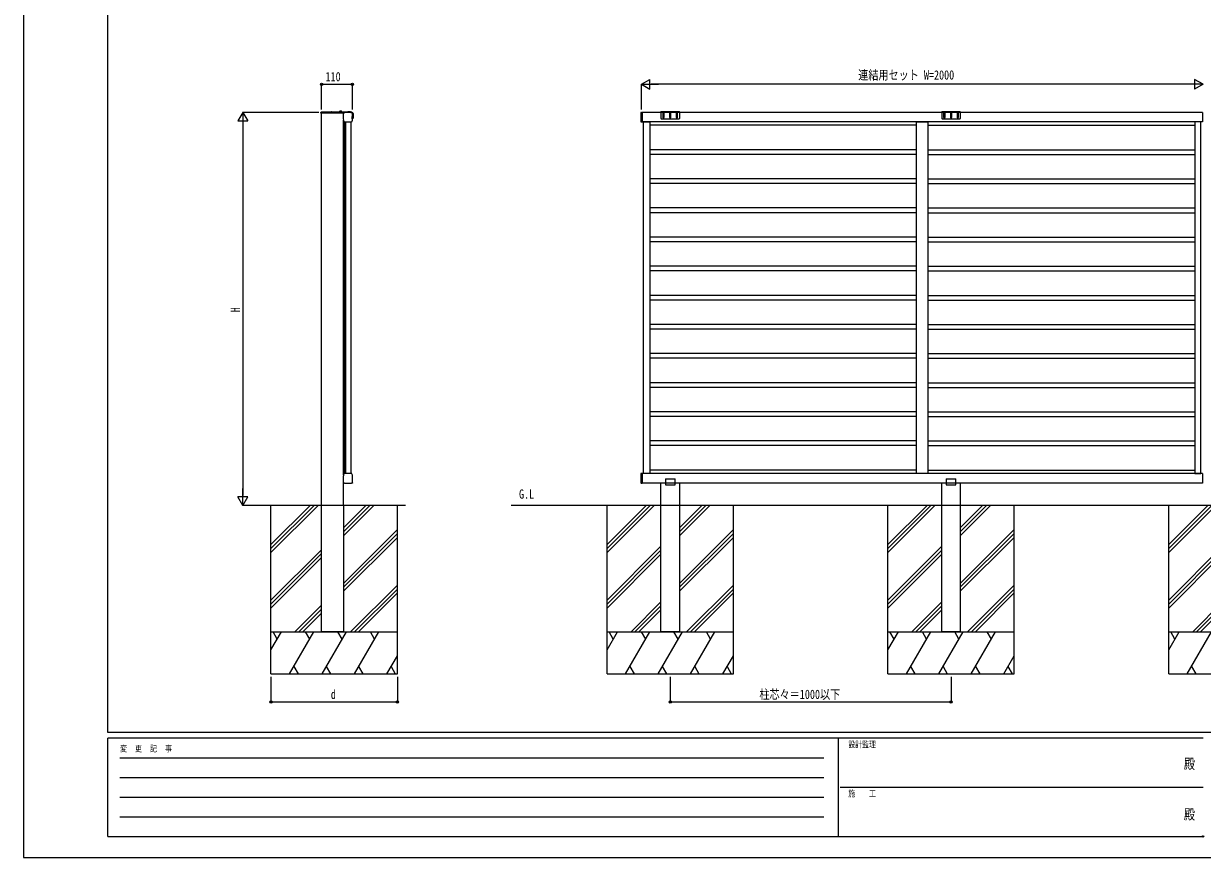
# Model space of a CAD drawing. Units: millimetres, scale not verified. Extents: x -4205 to 4205, y -2970 to 2970.
# Drawn here: x -4205 to -7, y -2970 to 0 of the extents above; entities that cross this region are included whole.
import ezdxf
from ezdxf.enums import TextEntityAlignment as Align

# ---------------------------------------------------------------- set-up
doc = ezdxf.new("R2010")
doc.units = ezdxf.units.MM
doc.header["$LTSCALE"] = 10
doc.header["$PDMODE"] = 32
doc.header["$PDSIZE"] = 5
for name, color, linetype in [('0-1_USER1', 3, 'Continuous'), ('0-2_YKK_A1', 4, 'Continuous'), ('0-3_YKK_D', 6, 'Continuous'), ('0-4_YKK_ZWAK', 7, 'Continuous')]:
    doc.layers.add(name, color=color, linetype=linetype)
doc.styles.add('ＭＳ ゴシック', font='')
doc.styles.get('ＭＳ ゴシック').set_extended_font_data('MS Gothic')

msp = doc.modelspace()

# ---------------------------------------------------------------- linework, layer by layer
at = {"layer": '0-2_YKK_A1'}
for p, q in [((-3146, -319.38), (-3146, -316.38)), ((-3070.5, -319.38), (-3146, -319.38)), ((-3144.5, -314.88), (-3050, -314.88)), ((-3144, -1716.38), (-3144, -319.38)), ((-3107, -313.88), (-3049.7, -313.88)), ((-3080.75, -314.28), (-3080.75, -314.38)), ((-3071.75, -314.88), (-3080.25, -314.88)), ((-3078.35, -312.36), (-3077.15, -314.78)), ((-3076, -309.13), (-3076, -320.63)), ((-3073.65, -312.36), (-3074.86, -314.78)), ((-3071.25, -314.28), (-3071.25, -314.38)), ((-3070.5, -319.38), (-3066, -314.88)), ((-3050, -316.38), (-3067.5, -316.38)), ((-3066.5, -320.55), (-3066.5, -338.88)), ((-3066, -319.44), (-3066, -316.38)), ((-3034.5, -338.87), (-3034, -319.91)), ((-3033.5, -338.88), (-3033.5, -320.55)), ((-3032.52, -320.59), (-3033, -338.91)), ((-3031.51, -320.32), (-3031.91, -335.44)), ((-2006.98, -317.32), (-2006.98, -320.53)), ((-2006.98, -320.53), (-2006.98, -320.8)), ((-2006.98, -320.8), (-2006.98, -339.13)), ((-2006.04, -316.33), (-2002.78, -316.13)), ((-2002.78, -339.13), (-2002.78, -316.13)), ((-7.48, -316.38), (-2002.48, -316.38)), ((-2002.48, -316.38), (-2002.48, -350.38)), ((-1869.48, -314.88), (-1935.48, -314.88)), ((-1935.48, -314.88), (-1935.48, -337.88)), ((-1867.54, -316.38), (-1935.48, -316.38)), ((-1928.98, -314.88), (-1928.98, -333.91)), ((-1927.98, -313.88), (-1924.98, -313.88)), ((-1923.98, -333.91), (-1923.98, -314.88)), ((-1904.98, -314.88), (-1904.98, -333.91)), ((-1903.98, -313.88), (-1900.98, -313.88)), ((-1899.98, -333.91), (-1899.98, -314.88)), ((-1880.98, -314.88), (-1880.98, -333.91)), ((-1876.98, -313.88), (-1879.98, -313.88)), ((-1875.98, -333.91), (-1875.98, -314.88)), ((-1869.48, -314.88), (-1869.48, -337.88)), ((-869.48, -314.88), (-935.48, -314.88)), ((-935.48, -314.88), (-935.48, -337.88)), ((-867.54, -316.38), (-935.48, -316.38)), ((-928.98, -314.88), (-928.98, -333.91)), ((-927.98, -313.88), (-924.98, -313.88)), ((-923.98, -333.91), (-923.98, -314.88)), ((-904.98, -314.88), (-904.98, -333.91)), ((-903.98, -313.88), (-900.98, -313.88)), ((-899.98, -333.91), (-899.98, -314.88)), ((-880.98, -314.88), (-880.98, -333.91)), ((-876.98, -313.88), (-879.98, -313.88)), ((-875.98, -333.91), (-875.98, -314.88)), ((-869.48, -314.88), (-869.48, -337.88)), ((-7.48, -316.38), (-7.48, -350.38)), ((-3062.82, -350.38), (-3060.6, -350.38)), ((-3061.2, -1602.38), (-3061.2, -350.38)), ((-3060.6, -350.3), (-3060.6, -350.38)), ((-3060.6, -350.3), (-3056, -350.3)), ((-3057.2, -1602.38), (-3057.2, -350.3)), ((-3056, -350.38), (-3056, -350.3)), ((-3056, -350.38), (-3044, -350.38)), ((-3044, -350.3), (-3039.4, -350.3)), ((-3044, -350.3), (-3044, -350.38)), ((-3039.4, -350.38), (-3039.4, -350.3)), ((-3039.4, -350.38), (-3037.18, -350.38)), ((-3038.4, -1602.38), (-3038.4, -350.38)), ((-3034.5, -338.87), (-3033, -338.91)), ((-2006.98, -339.13), (-2006.98, -349.25)), ((-2006.98, -349.25), (-2006.98, -349.43)), ((-2006.04, -350.43), (-2002.78, -350.63)), ((-2002.78, -349.75), (-2002.78, -339.13)), ((-2002.78, -349.75), (-2002.78, -350.63)), ((-2002.78, -350.63), (-2002.48, -350.63)), ((-7.48, -350.38), (-2002.48, -350.38)), ((-1024.98, -362.38), (-1975.48, -362.38)), ((-1934.48, -338.88), (-1870.48, -338.88)), ((-984.98, -362.38), (-34.48, -362.38)), ((-934.48, -338.88), (-870.48, -338.88)), ((-1024.98, -449.38), (-1975.48, -449.38)), ((-984.98, -449.38), (-34.48, -449.38)), ((-1024.98, -466.11), (-1975.48, -466.11)), ((-984.98, -466.11), (-34.48, -466.11)), ((-1024.98, -553.11), (-1975.48, -553.11)), ((-1024.98, -569.84), (-1975.48, -569.84)), ((-984.98, -553.11), (-34.48, -553.11)), ((-984.98, -569.84), (-34.48, -569.84)), ((-1024.98, -656.84), (-1975.48, -656.84)), ((-984.98, -656.84), (-34.48, -656.84)), ((-1024.98, -673.57), (-1975.48, -673.57)), ((-984.98, -673.57), (-34.48, -673.57)), ((-1024.98, -760.57), (-1975.48, -760.57)), ((-1024.98, -777.3), (-1975.48, -777.3)), ((-984.98, -760.57), (-34.48, -760.57)), ((-984.98, -777.3), (-34.48, -777.3)), ((-1024.98, -864.3), (-1975.48, -864.3)), ((-1024.98, -881.03), (-1975.48, -881.03)), ((-984.98, -864.3), (-34.48, -864.3)), ((-984.98, -881.03), (-34.48, -881.03)), ((-1024.98, -968.03), (-1975.48, -968.03)), ((-1024.98, -984.76), (-1975.48, -984.76)), ((-984.98, -968.03), (-34.48, -968.03)), ((-984.98, -984.76), (-34.48, -984.76)), ((-1024.98, -1071.76), (-1975.48, -1071.76)), ((-1024.98, -1088.49), (-1975.48, -1088.49)), ((-984.98, -1071.76), (-34.48, -1071.76)), ((-984.98, -1088.49), (-34.48, -1088.49)), ((-1024.98, -1175.49), (-1975.48, -1175.49)), ((-1024.98, -1192.22), (-1975.48, -1192.22)), ((-984.98, -1175.49), (-34.48, -1175.49)), ((-984.98, -1192.22), (-34.48, -1192.22)), ((-1024.98, -1279.22), (-1975.48, -1279.22)), ((-1024.98, -1295.95), (-1975.48, -1295.95)), ((-984.98, -1279.22), (-34.48, -1279.22)), ((-984.98, -1295.95), (-34.48, -1295.95)), ((-1024.98, -1382.95), (-1975.48, -1382.95)), ((-984.98, -1382.95), (-34.48, -1382.95)), ((-1024.98, -1399.68), (-1975.48, -1399.68)), ((-984.98, -1399.68), (-34.48, -1399.68)), ((-1024.98, -1486.68), (-1975.48, -1486.68)), ((-1024.98, -1503.38), (-1975.48, -1503.38)), ((-984.98, -1486.68), (-34.48, -1486.68)), ((-984.98, -1503.38), (-34.48, -1503.38)), ((-1024.98, -1590.38), (-1975.48, -1590.38)), ((-984.98, -1590.38), (-34.48, -1590.38)), ((-3066.5, -1613.88), (-3066.5, -1635.38)), ((-3066, -1716.38), (-3066, -1636.49)), ((-3062.5, -1636.88), (-3065, -1636.88)), ((-3037.19, -1602.38), (-3062.82, -1602.38)), ((-3062.5, -1636.88), (-3062.5, -1636.8)), ((-3062.5, -1636.8), (-3037.5, -1636.8)), ((-3037.5, -1636.8), (-3037.5, -1636.88)), ((-3035, -1636.88), (-3037.5, -1636.88)), ((-3033.5, -1635.38), (-3033.5, -1613.88)), ((-2006.98, -1603.32), (-2006.98, -1603.5)), ((-2006.04, -1636.43), (-2002.78, -1636.63)), ((-2002.78, -1613.63), (-2002.78, -1603)), ((-2002.78, -1635.13), (-2002.78, -1613.63)), ((-2002.78, -1636.63), (-2002.78, -1635.13)), ((-2002.78, -1636.63), (-2002.48, -1636.63)), ((-7.48, -1602.38), (-2002.48, -1602.38)), ((-2002.48, -1602.38), (-2002.48, -1636.38)), ((-2002.48, -1603.13), (-2002.48, -1602.43)), ((-2002.48, -1613.63), (-2002.48, -1603.13)), ((-2002.48, -1635.13), (-2002.48, -1613.63)), ((-7.48, -1636.38), (-2002.48, -1636.38)), ((-1919.78, -1621.38), (-1885.18, -1621.38)), ((-1919.78, -1621.38), (-1919.78, -1642.38)), ((-1885.18, -1642.38), (-1885.18, -1621.38)), ((-919.78, -1621.38), (-885.18, -1621.38)), ((-919.78, -1621.38), (-919.78, -1642.38)), ((-885.18, -1642.38), (-885.18, -1621.38)), ((-7.48, -1602.38), (-7.48, -1636.38)), ((-1919.78, -1642.38), (-1885.18, -1642.38)), ((-919.78, -1642.38), (-885.18, -1642.38)), ((-2844.76, -1716.38), (-3379.73, -1716.38)), ((-3324, -2316.38), (-3324, -1716.38)), ((-3324, -1884.14), (-3156.24, -1716.38)), ((-3324, -1870), (-3170.38, -1716.38)), ((-3324, -1855.85), (-3184.52, -1716.38)), ((-3066, -1716.38), (-3066, -2166.38)), ((-3066, -1809.99), (-2972.39, -1716.38)), ((-3066, -1824.13), (-2958.25, -1716.38)), ((-3066, -1795.85), (-2986.53, -1716.38)), ((-2874, -2316.38), (-2874, -1716.38)), ((-2127.48, -2166.38), (-2127.48, -1716.38)), ((-2127.48, -1884.14), (-1959.72, -1716.38)), ((-2127.48, -1870), (-1973.86, -1716.38)), ((-2127.48, -1855.85), (-1988, -1716.38)), ((-1869.48, -1809.99), (-1775.87, -1716.38)), ((-1869.48, -1824.13), (-1761.73, -1716.38)), ((-1869.48, -1795.85), (-1790.01, -1716.38)), ((-1677.48, -2166.38), (-1677.48, -1716.38)), ((-1127.48, -2166.38), (-1127.48, -1716.38)), ((-1127.48, -1884.14), (-959.72, -1716.38)), ((-1127.48, -1870), (-973.86, -1716.38)), ((-1127.48, -1855.85), (-988, -1716.38)), ((-869.48, -1809.99), (-775.87, -1716.38)), ((-869.48, -1824.13), (-761.73, -1716.38)), ((-869.48, -1795.85), (-790.01, -1716.38)), ((-677.48, -2166.38), (-677.48, -1716.38)), ((-127.48, -2166.38), (-127.48, -1716.38)), ((-127.48, -1884.14), (40.28, -1716.38)), ((-127.48, -1870), (26.14, -1716.38)), ((-127.48, -1855.85), (12, -1716.38)), ((-3066, -1993.83), (-2874, -1801.84)), ((-1869.48, -1993.83), (-1677.48, -1801.84)), ((-869.48, -1993.83), (-677.48, -1801.84)), ((-3066, -2007.98), (-2874, -1815.98)), ((-3066, -2022.12), (-2874, -1830.12)), ((-1869.48, -2007.98), (-1677.48, -1815.98)), ((-1869.48, -2022.12), (-1677.48, -1830.12)), ((-869.48, -2007.98), (-677.48, -1815.98)), ((-869.48, -2022.12), (-677.48, -1830.12)), ((-3324, -2053.84), (-3144, -1873.85)), ((-3324, -2067.99), (-3144, -1887.99)), ((-2127.48, -2053.84), (-1935.48, -1861.85)), ((-2127.48, -2067.99), (-1935.48, -1875.99)), ((-1127.48, -2053.84), (-935.48, -1861.85)), ((-1127.48, -2067.99), (-935.48, -1875.99)), ((-127.48, -2053.84), (64.52, -1861.85)), ((-127.48, -2067.99), (64.52, -1875.99)), ((-3324, -2082.13), (-3144, -1902.13)), ((-2127.48, -2082.13), (-1935.48, -1890.13)), ((-1127.48, -2082.13), (-935.48, -1890.13)), ((-127.48, -2082.13), (64.52, -1890.13)), ((-3040.55, -2166.38), (-2874, -1999.82)), ((-3026.41, -2166.38), (-2874, -2013.97)), ((-1844.03, -2166.38), (-1677.48, -1999.82)), ((-1829.89, -2166.38), (-1677.48, -2013.97)), ((-844.03, -2166.38), (-677.48, -1999.82)), ((-829.89, -2166.38), (-677.48, -2013.97)), ((-3012.27, -2166.38), (-2874, -2028.11)), ((-1815.75, -2166.38), (-1677.48, -2028.11)), ((-815.75, -2166.38), (-677.48, -2028.11)), ((-3238.54, -2166.38), (-3144, -2071.83)), ((-3224.4, -2166.38), (-3144, -2085.98)), ((-2042.02, -2166.38), (-1935.48, -2059.83)), ((-2027.88, -2166.38), (-1935.48, -2073.98)), ((-2013.74, -2166.38), (-1935.48, -2088.12)), ((-1042.02, -2166.38), (-935.48, -2059.83)), ((-1027.88, -2166.38), (-935.48, -2073.98)), ((-1013.74, -2166.38), (-935.48, -2088.12)), ((-42.02, -2166.38), (64.52, -2059.83)), ((-27.88, -2166.38), (64.52, -2073.98)), ((-13.74, -2166.38), (64.52, -2088.12)), ((-3210.26, -2166.38), (-3144, -2100.12)), ((-3324, -2166.38), (-2874, -2166.38)), ((-3324, -2231.09), (-3286.64, -2166.38)), ((-3301.64, -2192.36), (-3316.64, -2166.38)), ((-3257.77, -2316.38), (-3171.17, -2166.38)), ((-3186.17, -2192.36), (-3201.17, -2166.38)), ((-3142.3, -2316.38), (-3055.7, -2166.38)), ((-3070.7, -2192.36), (-3085.7, -2166.38)), ((-3026.83, -2316.38), (-2940.23, -2166.38)), ((-2955.23, -2192.36), (-2970.23, -2166.38)), ((-2127.48, -2166.38), (-1677.48, -2166.38)), ((-2127.48, -2166.38), (-1677.48, -2166.38)), ((-2127.48, -2316.38), (-2127.48, -2166.38)), ((-2127.48, -2231.09), (-2090.12, -2166.38)), ((-2105.12, -2192.36), (-2120.12, -2166.38)), ((-2061.25, -2316.38), (-1974.65, -2166.38)), ((-1989.65, -2192.36), (-2004.65, -2166.38)), ((-1945.78, -2316.38), (-1859.18, -2166.38)), ((-1874.18, -2192.36), (-1889.18, -2166.38)), ((-1830.31, -2316.38), (-1743.71, -2166.38)), ((-1758.71, -2192.36), (-1773.71, -2166.38)), ((-1127.48, -2166.38), (-677.48, -2166.38)), ((-1127.48, -2166.38), (-677.48, -2166.38)), ((-1127.48, -2316.38), (-1127.48, -2166.38)), ((-1127.48, -2231.09), (-1090.12, -2166.38)), ((-1105.12, -2192.36), (-1120.12, -2166.38)), ((-1061.25, -2316.38), (-974.65, -2166.38)), ((-989.65, -2192.36), (-1004.65, -2166.38)), ((-945.78, -2316.38), (-859.18, -2166.38)), ((-874.18, -2192.36), (-889.18, -2166.38)), ((-830.31, -2316.38), (-743.71, -2166.38)), ((-758.71, -2192.36), (-773.71, -2166.38)), ((-127.48, -2166.38), (322.52, -2166.38)), ((-127.48, -2166.38), (322.52, -2166.38)), ((-127.48, -2316.38), (-127.48, -2166.38)), ((-127.48, -2231.09), (-90.12, -2166.38)), ((-105.12, -2192.36), (-120.12, -2166.38)), ((-61.25, -2316.38), (25.35, -2166.38)), ((-2911.36, -2316.38), (-2874, -2251.67)), ((-1714.84, -2316.38), (-1677.48, -2251.66)), ((-714.84, -2316.38), (-677.48, -2251.66)), ((-3242.77, -2290.4), (-3227.77, -2316.38)), ((-3127.3, -2290.4), (-3112.31, -2316.38)), ((-3011.83, -2290.4), (-2996.83, -2316.38)), ((-2896.36, -2290.4), (-2881.36, -2316.38)), ((-2046.25, -2290.4), (-2031.25, -2316.38)), ((-1930.78, -2290.4), (-1915.78, -2316.38)), ((-1815.31, -2290.4), (-1800.31, -2316.38)), ((-1699.84, -2290.4), (-1684.84, -2316.38)), ((-1046.25, -2290.4), (-1031.25, -2316.38)), ((-930.78, -2290.4), (-915.78, -2316.38)), ((-815.31, -2290.4), (-800.31, -2316.38)), ((-699.84, -2290.4), (-684.84, -2316.38)), ((-46.25, -2290.4), (-31.25, -2316.38)), ((-3324, -2316.38), (-2874, -2316.38))]:
    msp.add_line(p, q, dxfattribs=at)
for points in [[(-2002.48, -349.62), (-2002.48, -339.13), (-2002.48, -316.43)], [(-3066, -1608.85), (-3066, -514.11), (-3066, -343.9)], [(-3062.82, -350.38), (-3062.97, -350.37), (-3063.12, -350.35), (-3063.28, -350.3), (-3063.44, -350.24), (-3063.6, -350.16), (-3063.75, -350.06), (-3063.88, -349.94), (-3064, -349.81), (-3064.1, -349.66), (-3064.18, -349.5)], [(-3035.82, -349.5), (-3035.88, -349.62), (-3035.96, -349.74), (-3036.04, -349.85), (-3036.13, -349.95), (-3036.24, -350.04), (-3036.35, -350.12), (-3036.46, -350.19), (-3036.59, -350.25), (-3036.71, -350.3), (-3036.83, -350.33), (-3036.95, -350.36), (-3037.07, -350.37), (-3037.18, -350.38)], [(-2002.48, -350.63), (-2002.48, -350.56), (-2002.48, -350.49), (-2002.48, -350.41), (-2002.48, -350.34), (-2002.48, -350.26), (-2002.48, -350.2), (-2002.48, -350.14), (-2002.48, -350.07), (-2002.48, -350), (-2002.48, -349.91), (-2002.48, -349.82), (-2002.48, -349.73), (-2002.48, -349.62)], [(-3065, -1636.88), (-3065.18, -1636.87), (-3065.36, -1636.83), (-3065.53, -1636.78), (-3065.69, -1636.71), (-3065.85, -1636.61), (-3065.99, -1636.5), (-3066.12, -1636.38), (-3066.23, -1636.23), (-3066.33, -1636.08), (-3066.4, -1635.91), (-3066.46, -1635.74), (-3066.49, -1635.56), (-3066.5, -1635.38)], [(-3033.5, -1635.38), (-3033.51, -1635.55), (-3033.54, -1635.71), (-3033.59, -1635.88), (-3033.65, -1636.03), (-3033.73, -1636.18), (-3033.83, -1636.32), (-3033.95, -1636.44), (-3034.07, -1636.55), (-3034.21, -1636.65), (-3034.36, -1636.73), (-3034.51, -1636.79), (-3034.67, -1636.84), (-3034.83, -1636.87), (-3035, -1636.88)], [(-2006.98, -1603.5), (-2006.98, -1613.63), (-2006.98, -1635.13), (-2006.98, -1635.43)], [(-2002.78, -1603), (-2002.78, -1602.13), (-2006.04, -1602.33)], [(-2002.48, -1636.63), (-2002.48, -1636.58), (-2002.48, -1636.51), (-2002.48, -1636.42), (-2002.48, -1636.3), (-2002.48, -1636.17), (-2002.48, -1636.02), (-2002.48, -1635.86), (-2002.48, -1635.68), (-2002.48, -1635.5), (-2002.48, -1635.32), (-2002.48, -1635.13)], [(-1869.48, -1636.38), (-1869.48, -1716.38), (-1935.48, -1716.38), (-1935.48, -1636.38)], [(-869.48, -1636.38), (-869.48, -1716.38), (-935.48, -1716.38), (-935.48, -1636.38)], [(-3066, -2166.38), (-3144, -2166.38), (-3144, -1716.38)], [(130.02, -1716.38), (-1869.98, -1716.38), (-2469.15, -1716.38)], [(-1869.48, -1716.38), (-1869.48, -2166.38), (-1935.48, -2166.38), (-1935.48, -1716.38)], [(-869.48, -1716.38), (-869.48, -2166.38), (-935.48, -2166.38), (-935.48, -1716.38)], [(-2127.48, -2316.38), (-1677.48, -2316.38), (-1677.48, -2166.38)], [(-1127.48, -2316.38), (-677.48, -2316.38), (-677.48, -2166.38)], [(-127.48, -2316.38), (322.52, -2316.38), (322.52, -2166.38)]]:
    msp.add_lwpolyline(points, dxfattribs=at)
for points in [[(-1997.48, -350.38), (-1975.48, -350.38), (-1975.48, -1602.38), (-1997.48, -1602.38)], [(-1024.98, -350.38), (-984.98, -350.38), (-984.98, -1602.38), (-1024.98, -1602.38)], [(-12.48, -350.38), (-34.48, -350.38), (-34.48, -1602.38), (-12.48, -1602.38)]]:
    msp.add_lwpolyline(points, close=True, dxfattribs=at)
for centre, radius, start, end in [((-3144.5, -316.38), 1.5, 90, 180), ((-3107, -314.88), 1, 90, 180), ((-3076, -317.78), 5.9, 36.38156, 143.61844), ((-3080.25, -314.38), 0.5, 180, 270), ((-3071.75, -314.38), 0.5, 270, 0), ((-3065, -320.55), 1.5, 113.91653, 180), ((-3050, -354.38), 38.5, 66.08347, 113.91653), ((-3050.04, -354.76), 39.88, 66.2007, 89.94213), ((-3050, -354.38), 38, 65.09894, 90), ((-3049.73, -354.36), 40.48, 66.11002, 89.95834), ((-3035, -320.55), 1.5, 0, 66.08347), ((-3035.02, -320.53), 2.5, 358.5, 64.58347), ((-3034.71, -320.24), 3.2, 358.5, 64.58347), ((-3032.91, -335.41), 1, 268.5, 358.5), ((-2005.98, -317.32), 1, 93.5, 180), ((-2002.78, -316.43), 0.3, 0, 90), ((-1935.48, -316.88), 2, 90, 165.52249), ((-1927.98, -314.88), 1, 90, 180), ((-1926.48, -333.91), 2.5, 180, 0), ((-1924.98, -314.88), 1, 0, 90), ((-1903.98, -314.88), 1, 90, 180), ((-1902.48, -333.91), 2.5, 180, 0), ((-1900.98, -314.88), 1, 0, 90), ((-1879.98, -314.88), 1, 90, 180), ((-1878.48, -333.91), 2.5, 180, 0), ((-1876.98, -314.88), 1, 0, 90), ((-1869.48, -316.88), 2, 14.47751, 90), ((-935.48, -316.88), 2, 90, 165.52249), ((-927.98, -314.88), 1, 90, 180), ((-926.48, -333.91), 2.5, 180, 0), ((-924.98, -314.88), 1, 0, 90), ((-903.98, -314.88), 1, 90, 180), ((-902.48, -333.91), 2.5, 180, 0), ((-900.98, -314.88), 1, 0, 90), ((-879.98, -314.88), 1, 90, 180), ((-878.48, -333.91), 2.5, 180, 0), ((-876.98, -314.88), 1, 0, 90), ((-869.48, -316.88), 2, 14.47751, 90), ((-3041, -338.88), 25.5, 180, 204.62432), ((-3059, -338.88), 25.5, 335.37568, 0), ((-2005.98, -349.43), 1, 180, 266.5), ((-1934.48, -337.88), 1, 180, 270), ((-1870.48, -337.88), 1, 270, 0), ((-934.48, -337.88), 1, 180, 270), ((-870.48, -337.88), 1, 270, 0), ((-3041, -1613.88), 25.5, 155.36898, 180), ((-3062.82, -1603.88), 1.5, 90, 155.36898), ((-3037.19, -1603.88), 1.5, 24.63102, 90), ((-3059, -1613.88), 25.5, 0, 24.63102), ((-2005.98, -1603.32), 1, 93.5, 180), ((-2005.98, -1635.43), 1, 180, 266.5), ((-2002.78, -1602.43), 0.3, 0, 90)]:
    msp.add_arc(centre, radius, start, end, dxfattribs=at)
at = {"layer": '0-3_YKK_D'}
for p, q in [((-2004.98, -216.38), (-1974.67, -198.88)), ((-1974.67, -233.88), (-1974.67, -198.88)), ((-4.98, -216.38), (-35.29, -198.88)), ((-35.29, -198.88), (-35.29, -233.88)), ((-3144, -306.38), (-3144, -215.38)), ((-3144, -216.38), (-3034, -216.38)), ((-3034, -306.38), (-3034, -215.38)), ((-2004.98, -306.38), (-2004.98, -215.38)), ((-2004.98, -216.38), (-1974.67, -233.88)), ((-2004.98, -216.38), (-1944.36, -216.38)), ((-39.98, -216.38), (-1969.98, -216.38)), ((-4.98, -216.38), (-65.6, -216.38)), ((-4.98, -216.38), (-35.29, -233.88)), ((-3424, -316.38), (-3441.5, -346.69)), ((-3154, -316.38), (-3425, -316.38)), ((-3424, -316.38), (-3406.5, -346.69)), ((-3424, -316.38), (-3424, -377)), ((-3441.5, -346.69), (-3406.5, -346.69)), ((-3424, -351.38), (-3424, -1681.38)), ((-3424, -1716.38), (-3424, -1655.76)), ((-3424, -1716.38), (-3441.5, -1686.07)), ((-3406.5, -1686.07), (-3441.5, -1686.07)), ((-3154, -1716.38), (-3425, -1716.38)), ((-3424, -1716.38), (-3406.5, -1686.07)), ((-3324, -2326.38), (-3324, -2417.38)), ((-2874, -2326.38), (-2874, -2417.38)), ((-1902.48, -2326.38), (-1902.48, -2417.38)), ((-902.48, -2326.38), (-902.48, -2417.38)), ((-3324, -2416.38), (-2874, -2416.38)), ((-1902.48, -2416.38), (-902.48, -2416.38))]:
    msp.add_line(p, q, dxfattribs=at)
for centre in [(-3144, -216.38), (-3034, -216.38), (-3324, -2416.38), (-2874, -2416.38), (-1902.48, -2416.38), (-902.48, -2416.38)]:
    msp.add_circle(centre, 4.25, dxfattribs=at)
at = {"layer": '0-4_YKK_ZWAK'}
for p, q in [((-3904.98, -2525), (-3904.98, 2775)), ((3895.02, -2525), (-3904.98, -2525)), ((-1304.98, -2545), (-3904.98, -2545)), ((-3904.98, -2895), (-3904.98, -2545)), ((-1304.98, -2545), (-1304.98, -2895)), ((-4.98, -2545), (-1304.98, -2545)), ((-3862.48, -2615), (-1354.98, -2615)), ((-3862.48, -2685), (-1354.98, -2685)), ((-1297.48, -2720), (-4.98, -2720)), ((-3862.48, -2755), (-1354.98, -2755)), ((-3862.48, -2825), (-1354.98, -2825)), ((-3904.98, -2895), (-1304.98, -2895)), ((-1304.98, -2895), (-4.98, -2895))]:
    msp.add_line(p, q, dxfattribs=at)
msp.add_lwpolyline([(-4205, -2970), (4205, -2970), (4205, 2970), (-4205, 2970)], close=True, dxfattribs=at)
msp.add_point((-4.98, -2895), dxfattribs=at)

# ---------------------------------------------------------------- texts
at = {"layer": '0-1_USER1', "style": 'ＭＳ ゴシック', "width": 0.8}
msp.add_text('G.L', height=32.99, dxfattribs=at).set_placement((-2440.83, -1702.18), align=Align.BOTTOM_LEFT)
at = {"layer": '0-3_YKK_D', "style": 'ＭＳ ゴシック', "width": 0.8}
for s, p in [('連結用セット W=2000', (-1232.98, -209.38)), ('110', (-3129.8, -215.38)), ('d', (-3111, -2415.38)), ('柱芯々＝1000以下', (-1584.88, -2415.38))]:
    msp.add_text(s, height=32.99, dxfattribs=at).set_placement(p, align=Align.BOTTOM_LEFT)
msp.add_text('H', height=32.99, rotation=90, dxfattribs=at).set_placement((-3425, -1028.38), align=Align.BOTTOM_LEFT)
at = {"layer": '0-4_YKK_ZWAK', "style": 'ＭＳ ゴシック', "width": 0.8}
for s, height, p in [('設計監理', 21.99, (-1268.31, -2585)), ('変  更  記  事', 21.99, (-3861.31, -2600)), ('殿', 36.66, (-73.67, -2665.83)), ('施\u3000\u3000工', 21.99, (-1268.31, -2760)), ('殿', 36.66, (-73.67, -2845.83))]:
    msp.add_text(s, height=height, dxfattribs=at).set_placement(p, align=Align.BOTTOM_LEFT)

doc.saveas('drawing.dxf')
